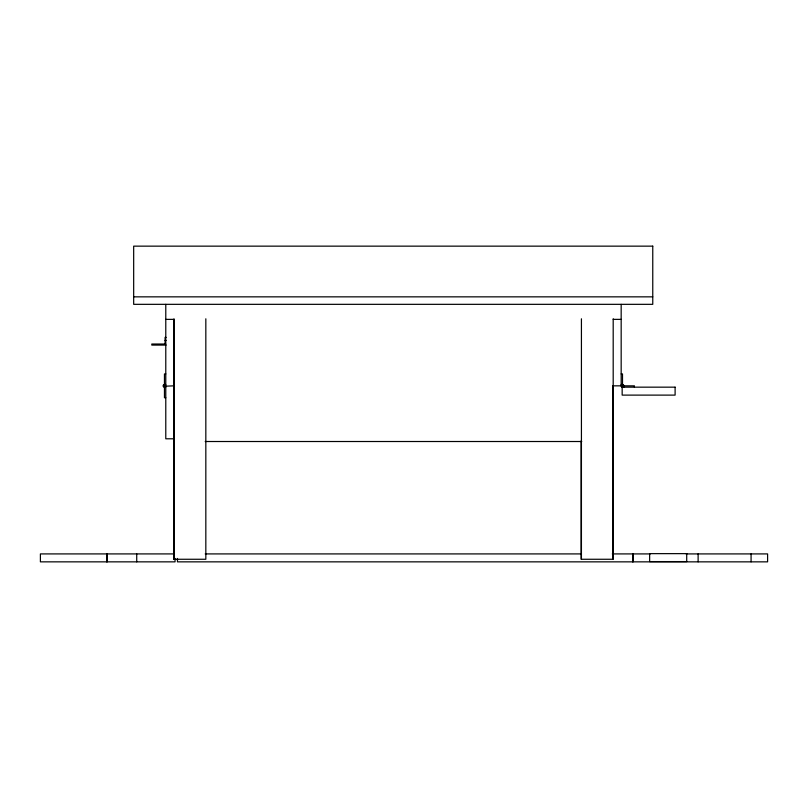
<?xml version="1.0" encoding="UTF-8"?>
<svg xmlns="http://www.w3.org/2000/svg" width="808" height="808" viewBox="0 0 808 808"><rect width="100%" height="100%" fill="white"/><g stroke="black" fill="none" stroke-linecap="round" stroke-linejoin="round"><path stroke-width="1.21" d="M163.6 385.345L163.6 386.335M623.362 386.335C621.463 382.033 621.887 389.739 623.311 385.264M165.034 386.648L165.387 385.497L164.367 384.85L163.529 386.194L164.963 386.699L164.054 386.749M163.963 384.982L164.963 384.982M621.998 384.982L622.998 384.982M133.673 296.849L652.763 296.849M165.781 319.372L173.73 319.372L173.76 559.267L205.828 559.267L205.828 318.796M613.232 319.372L621.17 319.372M166.084 337.391L165.074 337.391L165.074 344.026M165.074 340.421L166.084 340.421M165.65 344.026L151.803 344.026L151.803 345.087L166.084 345.087M165.781 373.922L164.458 373.922L164.458 384.517L165.781 384.517M621.17 373.922L622.503 373.922L622.503 384.517L621.17 384.517M173.73 385.84L165.741 386.184A1.323 1.323 0 0 1 164.004 387.093A1.323 1.323 0 0 1 163.256 385.285A1.323 1.323 0 0 1 165.125 384.699M613.232 385.84L621.17 385.84L621.17 304.364M165.781 387.173L164.458 387.173L164.458 397.758L165.781 397.758M173.73 438.794L165.781 438.794L165.781 304.364M205.212 441.511L581.75 441.511M173.801 553.914L40.4 553.914L40.4 561.853L175.043 561.853L175.043 558.449M205.212 553.914L581.245 553.914M612.312 553.914L650.268 553.914M686.123 553.914L767.6 553.914L767.6 561.853L177.457 561.853L177.457 558.449M622.594 386.83L622.089 386.749M622.16 387.123L622.503 387.163A1.323 1.323 0 0 1 621.19 385.618A1.323 1.323 0 0 1 622.948 384.598A1.323 1.323 0 0 1 623.645 386.507M621.796 386.547L621.504 385.84M751.076 553.914L751.076 561.853M698.122 553.914L698.122 561.853M634.411 387.163L634.411 385.84L623.827 385.84L623.827 387.163M632.957 553.914L632.957 561.853M632.846 553.914L632.846 561.853M613.191 318.796L613.191 559.267L581.134 559.267L581.134 440.916M612.898 385.527L612.898 559.267M581.427 318.796L581.427 559.267M174.053 318.796L174.053 559.267M136.724 553.914L136.724 561.853M107.03 553.914L107.03 561.853M106.868 553.914L106.868 561.853M652.763 246.147L133.673 246.147L133.673 304.333L652.763 304.333L652.763 246.147M675.104 387.163L622.16 387.163L622.16 395.112L675.104 395.112L675.104 387.163M686.709 553.642L649.642 553.642L649.642 561.59L686.709 561.59L686.709 553.642"/></g></svg>
